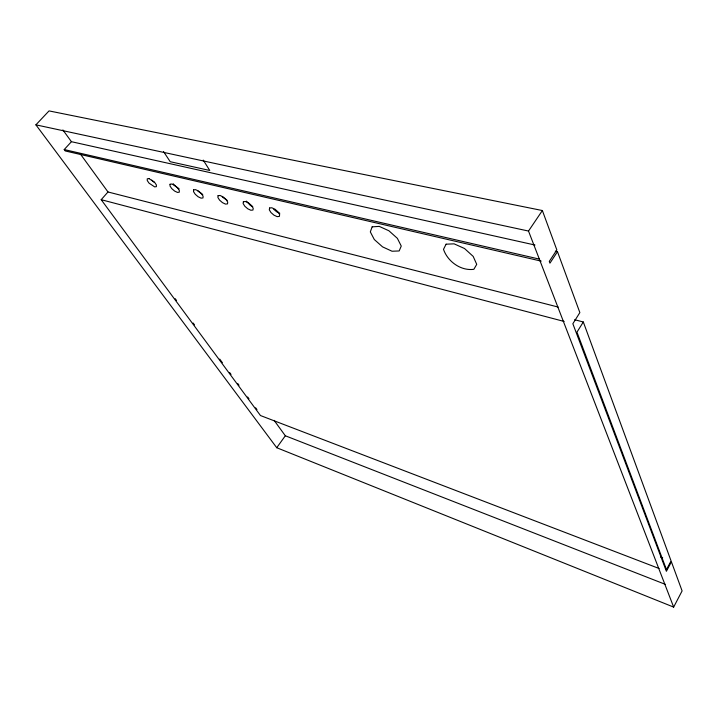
<?xml version="1.0" encoding="UTF-8"?>
<svg xmlns="http://www.w3.org/2000/svg" width="718" height="718" viewBox="0 0 718 718"><rect width="100%" height="100%" fill="white"/><g stroke="black" fill="none" stroke-linecap="round" stroke-linejoin="round"><path stroke-width="1.08" d="M557.482 251.677L549.952 263.147L549.288 261.397L556.836 249.909L542.368 210.536L49.039 110.904L35.9 124.842L276.735 447.718L673.655 607.096L682.1 590.914L671.42 561.844L666.394 571.304L572.847 323.737L579.857 312.59L557.482 251.677L555.301 251.192M583.312 321.987L576.958 332.147L666.466 569.589L671.079 560.92L583.312 321.987L574.633 319.725M673.655 607.096L528.511 231.052L542.368 210.536M276.735 447.718L285.324 435.772L274.132 420.38M659.07 568.494L260.472 415.542L101.202 199.694L107.996 191.975L558.164 307.053M541.219 261.128L65.239 150.951L64.216 149.559L71.432 141.697L534.973 245.035M35.9 124.842L528.511 231.052M64.216 149.559L539.451 259.126M101.202 199.694L564.168 321.458M660.587 556.962L662.687 557.751M285.324 435.772L665.398 584.38M279.796 213.237L276.609 211.756L273.63 209.153M252.754 206.569L250.429 205.483L246.382 201.121M227.193 200.376L222.275 196.911M202.763 194.515L197.926 191.105M179.159 188.852L174.411 185.504L173.253 183.772M151.686 180.083L154.496 182.489M175.201 298.679L176.529 300.483M193.142 323.028L194.47 324.832M219.726 359.099L222.383 362.707M229.697 372.624L231.025 374.428M237.667 383.448L238.995 385.243M247.638 396.973L248.966 398.777M255.617 407.788L256.945 409.592M62.87 129.922L71.432 141.697M80.344 153.957L107.996 191.975M163.533 151.57L170.211 161.703L209.773 170.471L203.239 160.105M170.04 184.257L170.013 186.025L171.755 188.619L174.6 191.06L177.472 192.424L179.276 192.2L179.329 190.449L177.588 187.838L174.725 185.379L171.835 184.005L170.04 184.257M193.627 189.875L193.537 191.661L195.26 194.282L198.132 196.768L201.076 198.159L202.979 197.944L203.095 196.176L201.381 193.537L198.482 191.033L195.52 189.633L193.627 189.875M218.057 195.7L217.895 197.486L219.591 200.151L222.499 202.673L225.524 204.1L227.516 203.885L227.714 202.108L226.026 199.433L223.092 196.894L220.04 195.467L218.057 195.7M243.375 201.722L243.133 203.535L244.802 206.228L247.746 208.794L250.851 210.248L252.942 210.051L253.221 208.265L251.56 205.554L248.59 202.97L245.457 201.507L243.375 201.722M269.627 207.978L269.295 209.8L270.937 212.528L273.917 215.131L277.103 216.63L279.302 216.441L279.67 214.637L278.037 211.891L275.03 209.261L271.817 207.771L269.627 207.978M372.148 226.843L370.317 231.896L374.311 239.534L382.568 246.875L392.019 251.228L399.163 250.959L401.254 246.059L397.368 238.34L388.923 230.783L379.248 226.385L372.148 226.843M446.093 244.192L443.5 249.326C447.628 261.514 460.812 271.081 473.844 269.313L476.725 264.359L473.189 256.398L464.519 248.518L454.117 243.842L446.093 244.192M148.958 178.567L147.244 178.827L147.28 180.577L149.039 183.144L154.657 186.886L156.38 186.644L156.362 184.912L154.603 182.336L148.958 178.567"/></g></svg>
